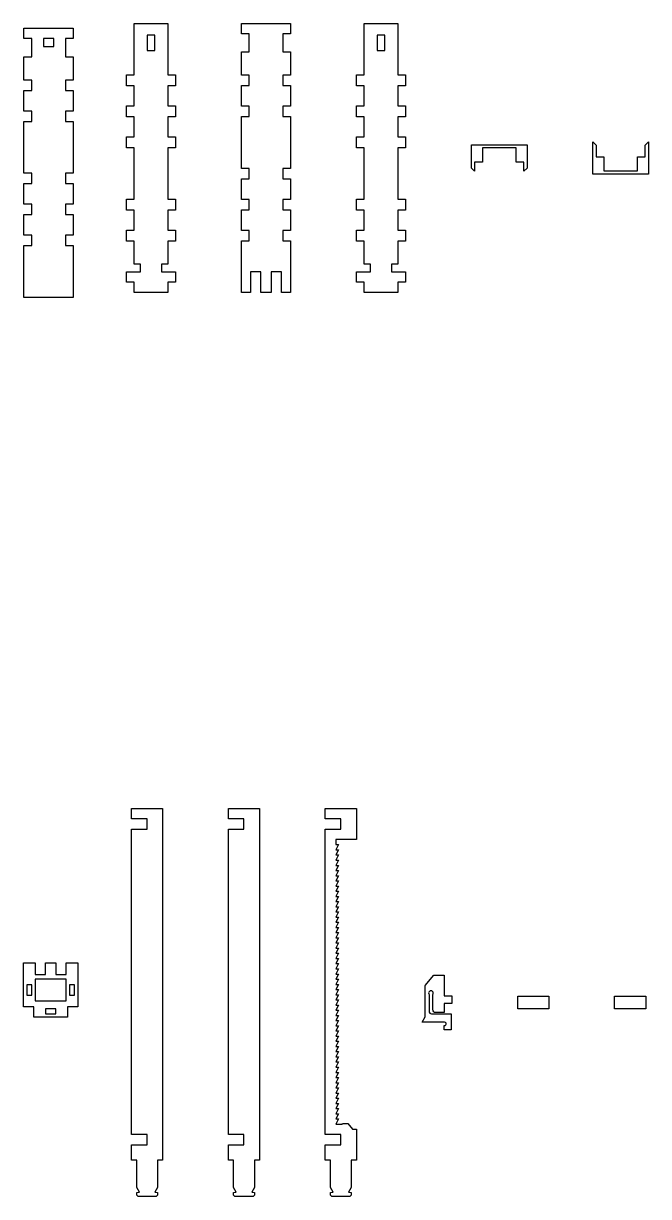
# Model space of a CAD drawing. Header units: millimetres. Extents: x 26 to 267, y -238 to 215.
import ezdxf

# ---------------------------------------------------------------- set-up
doc = ezdxf.new("R2010")
doc.units = ezdxf.units.MM
doc.layers.get('0').update_dxf_attribs({"linetype": 'CONTINUOUS'})

msp = doc.modelspace()

# ---------------------------------------------------------------- linework, layer by layer
for points in [[(25.86, 213.18), (44.86, 213.18), (44.86, 209.18), (41.86, 209.18), (41.86, 202.18), (44.86, 202.18), (44.86, 193.18), (41.86, 193.18), (41.86, 189.18), (44.86, 189.18), (44.86, 181.18), (41.86, 181.18), (41.86, 177.18), (44.86, 177.18), (44.86, 157.18), (41.86, 157.18), (41.86, 153.18), (44.86, 153.18), (44.86, 145.18), (41.86, 145.18), (41.86, 141.18), (44.86, 141.18), (44.86, 133.18), (41.86, 133.18), (41.86, 129.18), (44.86, 129.18), (44.86, 109.18), (25.86, 109.18), (25.86, 129.18), (28.86, 129.18), (28.86, 133.18), (25.86, 133.18), (25.86, 141.18), (28.86, 141.18), (28.86, 145.18), (25.86, 145.18), (25.86, 153.18), (28.86, 153.18), (28.86, 157.18), (25.86, 157.18), (25.86, 177.18), (28.86, 177.18), (28.86, 181.18), (25.86, 181.18), (25.86, 189.18), (28.86, 189.18), (28.86, 193.18), (25.86, 193.18), (25.86, 202.18), (28.86, 202.18), (28.86, 209.18), (25.86, 209.18)], [(68.43, 178.92), (65.43, 178.92), (65.43, 183.17), (68.43, 183.17), (68.43, 190.92), (65.43, 190.92), (65.43, 195.17), (68.43, 195.17), (68.43, 215.04), (81.43, 215.04), (81.43, 195.17), (84.43, 195.17), (84.43, 190.92), (81.43, 190.92), (81.43, 183.17), (84.43, 183.17), (84.43, 178.92), (81.43, 178.92), (81.43, 171.17), (84.43, 171.17), (84.43, 166.92), (81.43, 166.92), (81.43, 147.17), (84.43, 147.17), (84.43, 142.92), (81.43, 142.92), (81.43, 135.17), (84.43, 135.17), (84.43, 130.92), (81.43, 130.92), (81.43, 122.04), (78.93, 122.04), (78.93, 119.04), (84.43, 119.04), (84.43, 115.04), (81.43, 115.04), (81.43, 111.04), (68.43, 111.04), (68.43, 115.04), (65.43, 115.04), (65.43, 119.04), (70.93, 119.04), (70.93, 122.04), (68.43, 122.04), (68.43, 130.92), (65.43, 130.92), (65.43, 135.17), (68.43, 135.17), (68.43, 142.92), (65.43, 142.92), (65.43, 147.17), (68.43, 147.17), (68.43, 166.92), (65.43, 166.92), (65.43, 171.17), (68.43, 171.17)], [(121.33, 119.04), (121.33, 111.04), (117.33, 111.04), (117.33, 119.04), (113.33, 119.04), (113.33, 111.04), (109.83, 111.04), (109.83, 131.04), (112.83, 131.04), (112.83, 135.04), (109.83, 135.04), (109.83, 143.04), (112.83, 143.04), (112.83, 147.04), (109.83, 147.04), (109.83, 155.04), (112.83, 155.04), (112.83, 159.04), (109.83, 159.04), (109.83, 179.04), (112.83, 179.04), (112.83, 183.04), (109.83, 183.04), (109.83, 191.04), (112.83, 191.04), (112.83, 195.04), (109.83, 195.04), (109.83, 204.04), (112.83, 204.04), (112.83, 211.04), (109.83, 211.04), (109.83, 215.04), (128.83, 215.04), (128.83, 211.04), (125.83, 211.04), (125.83, 204.04), (128.83, 204.04), (128.83, 195.04), (125.83, 195.04), (125.83, 191.04), (128.83, 191.04), (128.83, 183.04), (125.83, 183.04), (125.83, 179.04), (128.83, 179.04), (128.83, 159.04), (125.83, 159.04), (125.83, 155.04), (128.83, 155.04), (128.83, 147.04), (125.83, 147.04), (125.83, 143.04), (128.83, 143.04), (128.83, 135.04), (125.83, 135.04), (125.83, 131.04), (128.83, 131.04), (128.83, 111.04), (125.33, 111.04), (125.33, 119.04)], [(157.23, 195.17), (157.23, 215.04), (170.23, 215.04), (170.23, 195.17), (173.23, 195.17), (173.23, 190.92), (170.23, 190.92), (170.23, 183.17), (173.23, 183.17), (173.23, 178.92), (170.23, 178.92), (170.23, 171.17), (173.23, 171.17), (173.23, 166.92), (170.23, 166.92), (170.23, 147.17), (173.23, 147.17), (173.23, 142.92), (170.23, 142.92), (170.23, 135.17), (173.23, 135.17), (173.23, 130.92), (170.23, 130.92), (170.23, 122.04), (167.73, 122.04), (167.73, 119.04), (173.23, 119.04), (173.23, 115.04), (170.23, 115.04), (170.23, 111.04), (157.23, 111.04), (157.23, 115.04), (154.23, 115.04), (154.23, 119.04), (159.73, 119.04), (159.73, 122.04), (157.23, 122.04), (157.23, 130.92), (154.23, 130.92), (154.23, 135.17), (157.23, 135.17), (157.23, 142.92), (154.23, 142.92), (154.23, 147.17), (157.23, 147.17), (157.23, 166.92), (154.23, 166.92), (154.23, 171.17), (157.23, 171.17), (157.23, 178.92), (154.23, 178.92), (154.23, 183.17), (157.23, 183.17), (157.23, 190.92), (154.23, 190.92), (154.23, 195.17)], [(37.36, 206.18), (37.36, 209.18), (33.36, 209.18), (33.36, 206.18)], [(76.43, 204.54), (76.43, 210.54), (73.43, 210.54), (73.43, 204.54)], [(165.23, 204.54), (165.23, 210.54), (162.23, 210.54), (162.23, 204.54)], [(215.88, 161.42), (215.88, 166.92), (202.88, 166.92), (202.88, 161.42), (199.88, 161.42), (199.88, 157.91), (198.63, 159.17), (198.63, 168.17), (220.13, 168.17), (220.13, 159.16), (218.88, 157.91), (218.88, 161.42)], [(262.78, 158.04), (262.78, 163.54), (265.78, 163.54), (265.78, 168.04), (267.03, 169.29), (267.03, 156.79), (245.53, 156.79), (245.53, 169.29), (246.78, 168.04), (246.78, 163.54), (249.78, 163.54), (249.78, 158.04)], [(69.43, -236.83), (70.43, -236.63), (69.43, -234.83), (69.43, -224.33), (67.43, -224.33), (67.43, -218.33), (73.43, -218.33), (73.43, -214.33), (67.43, -214.33), (67.43, -96.33), (73.43, -96.33), (73.43, -92.33), (67.43, -92.33), (67.43, -88.33), (79.43, -88.33), (79.43, -224.33), (77.43, -224.33), (77.43, -234.83), (76.43, -236.63), (77.43, -236.83), (77.43, -237.83), (76.93, -238.33), (69.93, -238.33), (69.43, -237.83)], [(106.83, -236.83), (107.83, -236.63), (106.83, -234.83), (106.83, -224.33), (104.83, -224.33), (104.83, -218.33), (110.83, -218.33), (110.83, -214.33), (104.83, -214.33), (104.83, -96.33), (110.83, -96.33), (110.83, -92.33), (104.83, -92.33), (104.83, -88.33), (116.83, -88.33), (116.83, -224.33), (114.83, -224.33), (114.83, -234.83), (113.83, -236.63), (114.83, -236.83), (114.83, -237.83), (114.33, -238.33), (107.33, -238.33), (106.83, -237.83)], [(144.23, -236.83), (145.23, -236.63), (144.23, -234.83), (144.23, -224.33), (142.23, -224.33), (142.23, -218.33), (148.23, -218.33), (148.23, -214.33), (142.23, -214.33), (142.23, -96.33), (148.23, -96.33), (148.23, -92.33), (142.23, -92.33), (142.23, -88.33), (154.23, -88.33), (154.23, -100.33), (146.23, -100.33), (146.23, -102.33), (147.38, -102.33), (146.23, -104.33), (147.38, -104.33), (146.23, -106.33), (147.38, -106.33), (146.23, -108.33), (147.38, -108.33), (146.23, -110.33), (147.38, -110.33), (146.23, -112.33), (147.38, -112.33), (146.23, -114.33), (147.38, -114.33), (146.23, -116.33), (147.38, -116.33), (146.23, -118.33), (147.38, -118.33), (146.23, -120.33), (147.38, -120.33), (146.23, -122.33), (147.38, -122.33), (146.23, -124.33), (147.38, -124.33), (146.23, -126.33), (147.38, -126.33), (146.23, -128.33), (147.38, -128.33), (146.23, -130.33), (147.38, -130.33), (146.23, -132.33), (147.38, -132.33), (146.23, -134.33), (147.38, -134.33), (146.23, -136.33), (147.38, -136.33), (146.23, -138.33), (147.38, -138.33), (146.23, -140.33), (147.38, -140.33), (146.23, -142.33), (147.38, -142.33), (146.23, -144.33), (147.38, -144.33), (146.23, -146.33), (147.38, -146.33), (146.23, -148.33), (147.38, -148.33), (146.23, -150.33), (147.38, -150.33), (146.23, -152.33), (147.38, -152.33), (146.23, -154.33), (147.38, -154.33), (146.23, -156.33), (147.38, -156.33), (146.23, -158.33), (147.38, -158.33), (146.23, -160.33), (147.38, -160.33), (146.23, -162.33), (147.38, -162.33), (146.23, -164.33), (147.38, -164.33), (146.23, -166.33), (147.38, -166.33), (146.23, -168.33), (147.38, -168.33), (146.23, -170.33), (147.38, -170.33), (146.23, -172.33), (147.38, -172.33), (146.23, -174.33), (147.38, -174.33), (146.23, -176.33), (147.38, -176.33), (146.23, -178.33), (147.38, -178.33), (146.23, -180.33), (147.38, -180.33), (146.23, -182.33), (147.38, -182.33), (146.23, -184.33), (147.38, -184.33), (146.23, -186.33), (147.38, -186.33), (146.23, -188.33), (147.38, -188.33), (146.23, -190.33), (147.38, -190.33), (146.23, -192.33), (147.38, -192.33), (146.23, -194.33), (147.38, -194.33), (146.23, -196.33), (147.38, -196.33), (146.23, -198.33), (147.38, -198.33), (146.23, -200.33), (147.38, -200.33), (146.23, -202.33), (147.38, -202.33), (146.23, -204.33), (147.38, -204.33), (146.23, -206.33), (147.38, -206.33), (146.23, -208.33), (147.38, -208.33), (146.23, -210.33), (148.73, -210.33), (148.9, -210.04), (150.92, -210.04), (152.73, -212.33), (154.23, -212.33), (154.23, -224.33), (152.23, -224.33), (152.23, -234.83), (151.23, -236.63), (152.23, -236.83), (152.23, -237.83), (151.73, -238.33), (144.73, -238.33), (144.23, -237.83)], [(29.69, -165), (25.69, -165), (25.69, -148), (30.19, -148), (30.19, -152.5), (34.19, -152.5), (34.19, -148), (38.19, -148), (38.19, -152.5), (42.19, -152.5), (42.19, -148), (46.69, -148), (46.69, -165), (42.69, -165), (42.69, -169), (29.69, -169)], [(28.94, -160.5), (28.94, -156.5), (26.94, -156.5), (26.94, -160.5)], [(42.19, -162.7), (42.19, -154.3), (30.19, -154.3), (30.19, -162.7)], [(45.44, -156.5), (43.44, -156.5), (43.44, -160.5), (45.44, -160.5)], [(228.53, -160.83), (228.53, -165.83), (216.53, -165.83), (216.53, -160.83)], [(265.93, -160.83), (265.93, -165.83), (253.93, -165.83), (253.93, -160.83)], [(34.19, -165.75), (34.19, -167.75), (38.19, -167.75), (38.19, -165.75)]]:
    msp.add_lwpolyline(points, close=True)
msp.add_lwpolyline([(184.78, -167.23, -0.414214), (183.78, -166.23), (183.78, -160.23, 1.863325), (182.28, -160.23), (182.28, -166.73, 0.414214), (183.28, -167.73), (190.83, -167.73), (190.83, -173.93), (188.13, -173.93), (188.13, -172.21, 1.12378), (188.28, -170.93), (179.63, -170.93), (180.78, -168.93), (180.78, -156.91, -0.175907), (180.9, -156.59), (183.98, -152.91, -0.222122), (184.36, -152.73), (188.13, -152.73), (188.13, -160.73), (191.13, -160.73), (191.13, -163.73), (188.13, -163.73), (188.13, -167.23)], format="xyb", close=True)

doc.saveas('drawing.dxf')
